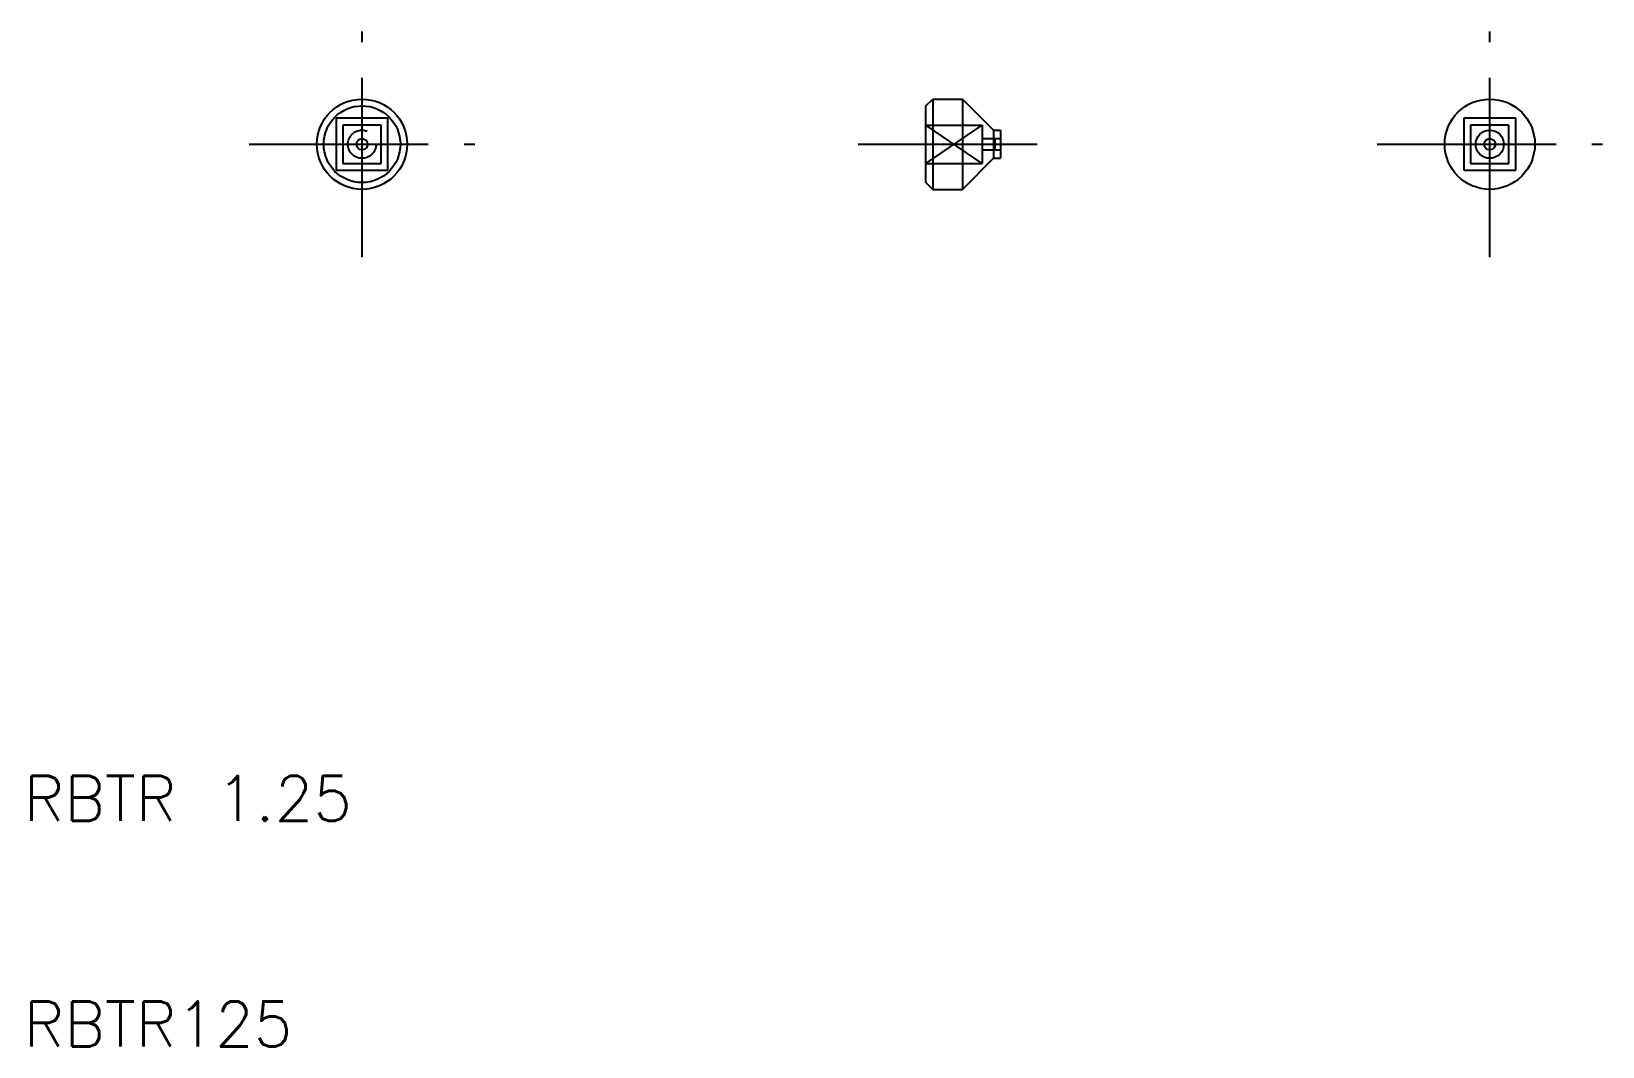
# Model space of a CAD drawing. Extents: x 10.3 to 80, y 10 to 55.
import ezdxf

# ---------------------------------------------------------------- set-up
doc = ezdxf.new("R2010")
doc.units = 0
doc.header["$LTSCALE"] = 0.25
doc.linetypes.add('CENTER', pattern=[50.8, 31.75, -6.35, 6.35, -6.35])
doc.linetypes.add('DASHED', pattern=[19.05, 12.7, -6.35])
doc.layers.get('0').update_dxf_attribs({"linetype": 'CONTINUOUS'})
doc.layers.add('CENTER', color=1, linetype='CENTER')
doc.styles.get("Standard").update_dxf_attribs({"font": 'txt.shx', "bigfont": 'extfont.shx'})

msp = doc.modelspace()

# ---------------------------------------------------------------- linework, layer by layer
for p, q in [((50, 51.7), (50.3, 52)), ((50, 48.3), (50, 51.7)), ((50.3, 52), (50.3, 48)), ((50.3, 52), (51.625, 52)), ((51.625, 52), (51.625, 48)), ((51.625, 52), (53, 50.625)), ((23.85, 51.15), (23.85, 48.85)), ((26.15, 51.15), (23.85, 51.15)), ((24.15, 50.85), (24.15, 49.15)), ((25.85, 50.85), (24.15, 50.85)), ((25.85, 49.15), (25.85, 50.85)), ((26.15, 48.85), (26.15, 51.15)), ((53, 50.625), (53, 49.375)), ((53, 50.625), (53.3, 50.625)), ((53.3, 50.625), (53.3, 49.375)), ((23.85, 48.85), (26.15, 48.85)), ((24.15, 49.15), (25.85, 49.15)), ((51.625, 48), (53, 49.375)), ((53, 49.375), (53.3, 49.375)), ((50, 48.3), (50.3, 48)), ((50.3, 48), (51.625, 48))]:
    msp.add_line(p, q)
at = {"color": 3, "linetype": 'DASHED'}
for p, q in [((50, 49.15), (52.5, 50.85)), ((52.5, 49.15), (50, 50.85)), ((50, 50.85), (52.5, 50.85)), ((52.5, 50.85), (52.5, 49.15)), ((73.85, 51.15), (73.85, 48.85)), ((76.15, 51.15), (73.85, 51.15)), ((74.15, 50.85), (74.15, 49.15)), ((75.85, 50.85), (74.15, 50.85)), ((75.85, 49.15), (75.85, 50.85)), ((76.15, 48.85), (76.15, 51.15)), ((52.5, 50.25), (53.05, 50.25)), ((53.05, 50.25), (53.05, 49.75)), ((53.05, 50.25), (53.3, 50.25)), ((52.5, 49.75), (53.05, 49.75)), ((53.05, 49.75), (53.3, 49.75)), ((50, 49.15), (52.5, 49.15)), ((73.85, 48.85), (76.15, 48.85)), ((74.15, 49.15), (75.85, 49.15))]:
    msp.add_line(p, q, dxfattribs=at)
for centre, radius in [((25, 50), 2), ((25, 50), 1.7), ((75, 50), 2), ((25, 50), 0.25), ((75, 50), 0.625), ((75, 50), 0.25), ((75, 50), 0.25)]:
    msp.add_circle(centre, radius)
msp.add_circle((25, 50), 0.625, dxfattribs=at)
at = {"layer": 'CENTER', "color": 1, "linetype": 'CENTER'}
for p, q in [((25, 45), (25, 55)), ((75, 45), (75, 55)), ((20, 50), (30, 50)), ((47, 50), (56.3, 50)), ((70, 50), (80, 50))]:
    msp.add_line(p, q, dxfattribs=at)

# ---------------------------------------------------------------- texts
for s, p in [('RBTR 1.25', (10, 20)), ('RBTR125', (10, 10))]:
    msp.add_text(s, height=2).set_placement(p)

doc.saveas('drawing.dxf')
